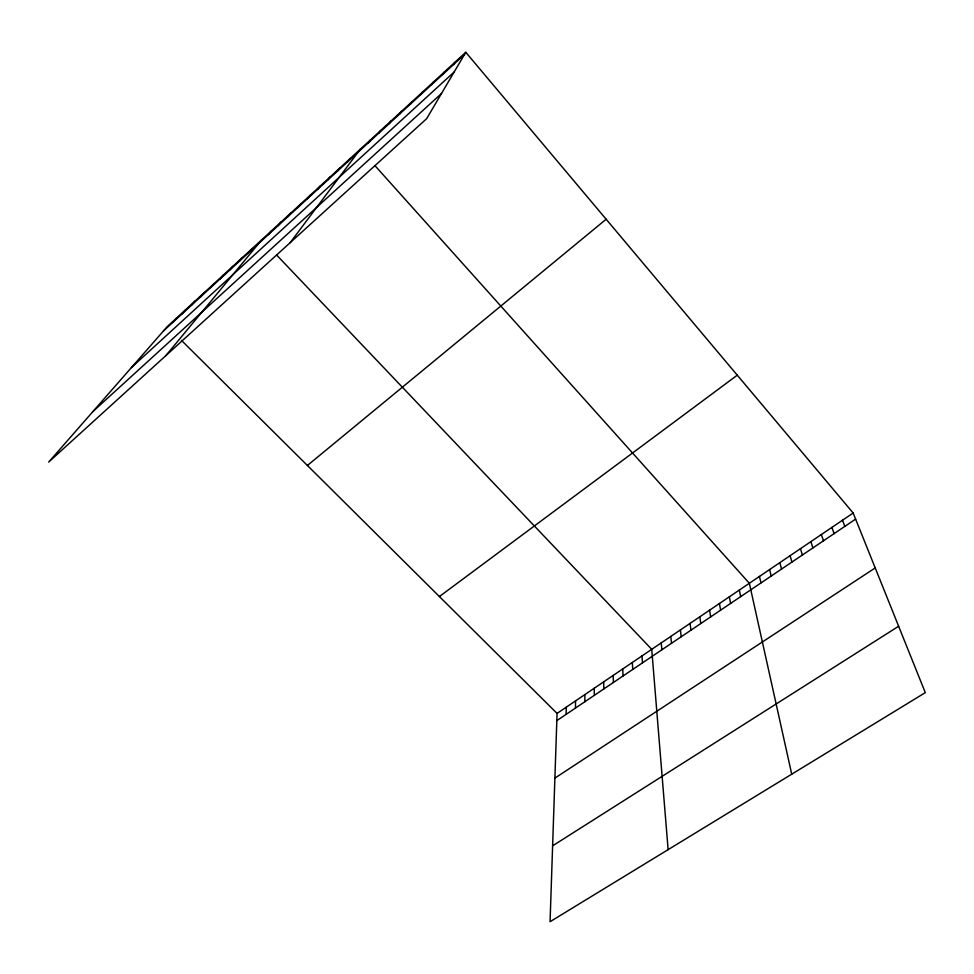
<?xml version="1.0" encoding="UTF-8"?>
<svg xmlns="http://www.w3.org/2000/svg" width="974" height="974" viewBox="0 0 974 974"><rect width="100%" height="100%" fill="white"/><g stroke="black" fill="none" stroke-linecap="round" stroke-linejoin="round"><path stroke-width="1.46" d="M584.863 701.73L584.863 694.584M575.451 708.074L575.549 700.903M566.113 714.368L566.284 707.173M181.444 340.376L557.067 713.406L550.067 921.708L925.3 692.648L853.163 513.018L465.779 52.292L167.418 326.448L48.7 462.066L426.636 118.694L465.779 52.292M453.494 64.564L454.882 62.299M442.573 74.608L444.059 72.246M431.726 84.568L433.32 82.12M420.951 94.466L422.655 91.921M410.261 104.279L412.075 101.649M399.644 114.031L401.556 111.304M389.113 123.71L391.122 120.898M378.642 133.316L380.761 130.419M368.257 142.861L370.473 139.866M290.191 242.66L360.258 149.253M347.706 161.733L350.116 158.579M337.54 171.071L340.036 167.832M327.447 180.348L330.04 177.025M317.427 189.553L320.105 186.144M307.467 198.696L310.243 195.214M297.581 207.779L300.442 204.211M287.768 216.788L290.715 213.148M278.028 225.737L281.06 222.023M268.349 234.637L271.466 230.838M165.823 355.656L261.933 239.604M248.894 252.497L252.181 248.553M239.129 261.47L242.502 257.453M229.438 270.37L232.883 266.292M219.807 279.221L223.338 275.058M210.25 288L213.854 283.775M200.754 296.717L204.443 292.431M191.318 305.386L195.092 301.015M181.955 313.981L185.803 309.549M172.654 322.528L176.574 318.035M163.425 331.002L464.513 54.459M131.393 367.6L454.164 71.991M92.871 411.6L441.502 93.492M307.407 465.475L606.157 219.235M439.396 596.551L737.269 375.173M557.067 713.406L853.163 513.018M556.824 720.638L855.61 519.118M554.9 778.116L875.212 567.927M552.623 845.834L898.637 626.245M276.567 254.981L651.728 649.341L668.127 849.645M374.917 165.617L749.347 583.28L791.728 774.184M842.486 520.238L844.835 526.386M831.881 527.421L834.121 533.618M821.338 534.556L823.468 540.789M810.855 541.654L812.888 547.924M800.445 548.691L802.381 555.022M790.097 555.704L791.935 562.059M779.821 562.655L781.55 569.072M769.594 569.571L771.238 576.024M759.44 576.45L760.986 582.939M739.315 590.061L740.678 596.636M729.343 596.806L730.61 603.43M719.433 603.515L720.614 610.174M709.583 610.187L710.667 616.871M699.795 616.81L700.793 623.53M690.067 623.397L690.98 630.154M680.4 629.934L681.216 636.74M670.782 636.448L671.524 643.278M661.224 642.913L661.882 649.78M642 655.928L642.487 662.868M632.333 662.466L632.735 669.442M622.727 668.968L623.043 675.98M613.17 675.432L613.401 682.47M603.685 681.861L603.831 688.935M594.25 688.241L594.31 695.351"/></g></svg>
